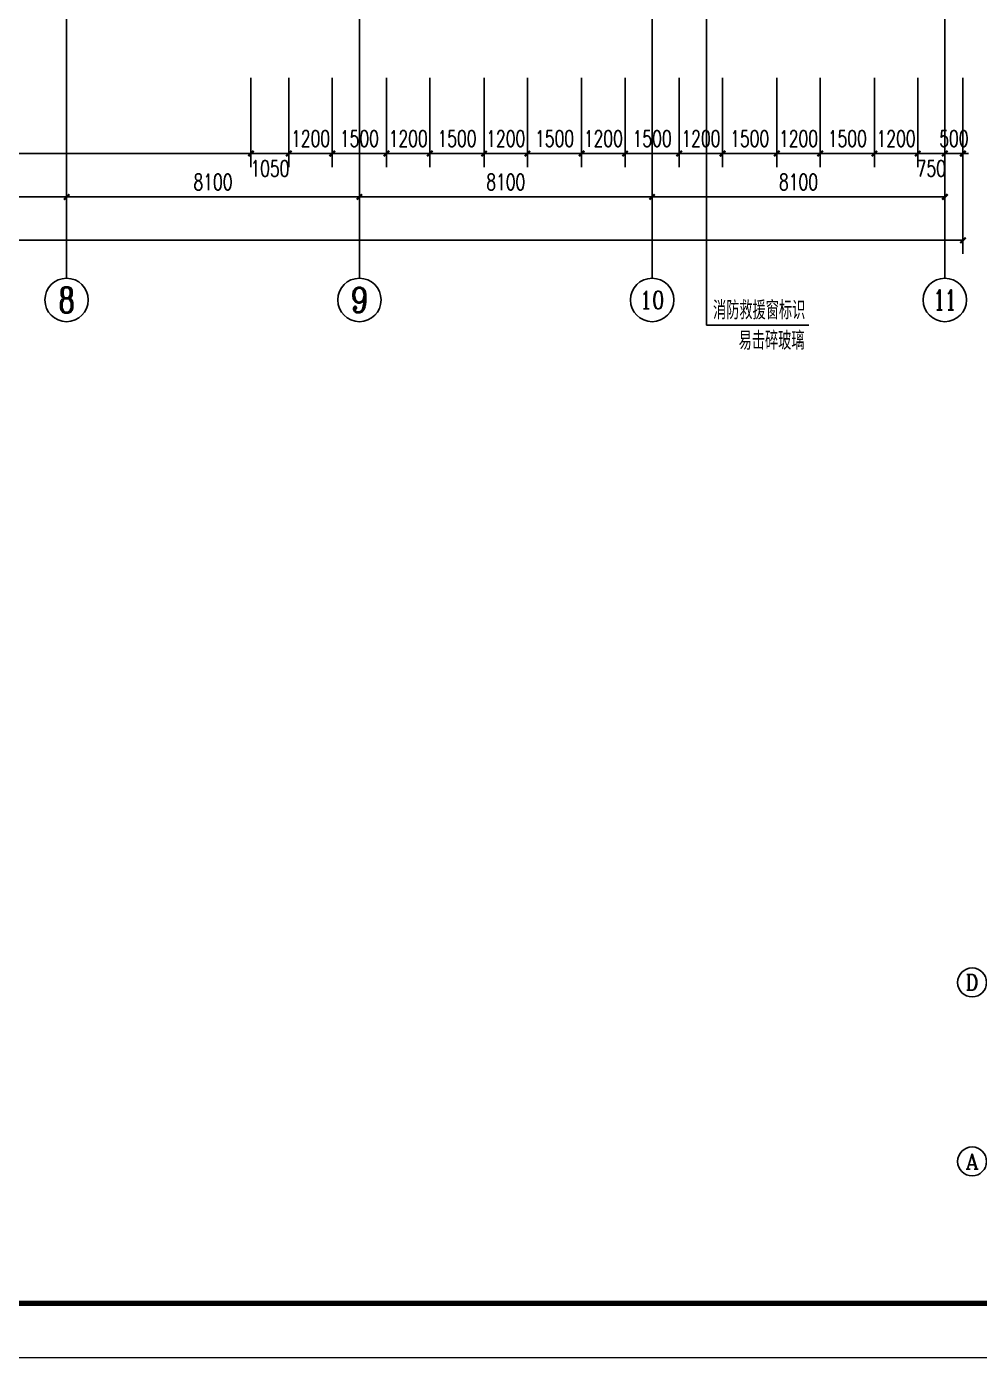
# Model space of a CAD drawing. Extents: x 1738711 to 2346805, y 1189731 to 2516152.
# Drawn here: x 1964478 to 1990840, y 1849990 to 1886818 of the extents above; entities that cross this region are included whole.
import ezdxf
from ezdxf.enums import TextEntityAlignment as Align

# ---------------------------------------------------------------- set-up
doc = ezdxf.new("R2010")
doc.units = 0
doc.header["$LTSCALE"] = 1000
doc.header["$MEASUREMENT"] = 0
for name, color, linetype in [('AXIS', 3, 'Continuous'), ('AXIS_TEXT', 7, 'Continuous'), ('DIM_LEAD', 3, 'Continuous'), ('DOTE', 1, 'Continuous'), ('PUB_DIM', 3, 'Continuous'), ('PUB_TEXT', 7, 'Continuous'), ('TK', 4, 'Continuous')]:
    doc.layers.add(name, color=color, linetype=linetype)
doc.styles.add('_TCH_AXIS', font='COMPLEX', dxfattribs={"bigfont": 'GBCBIG'})
doc.styles.add('_TCH_DIM', font='SIMPLEX', dxfattribs={"bigfont": 'GBCBIG'})
doc.styles.add('_TCH_DIM_T3', font='SIMPLEX', dxfattribs={"width": 0.705882, "bigfont": 'GBCBIG'})
doc.styles.add('COMPLEX', font='COMPLEX')
doc.styles.add('宋体', font='SIMSUN.TTF', dxfattribs={"width": 0.75})
doc.dimstyles.new('_TCH_ARCH&&150', dxfattribs={"dimtxt": 446.25, "dimasz": 150, "dimexe": 375, "dimexo": 450, "dimgap": 189.375, "dimtad": 1, "dimdec": 0, "dimzin": 0, "dimdsep": 46, "dimtxsty": '_TCH_DIM_T3', "dimblk": 'ARCHTICK', "dimcen": 0.09, "dimclrt": 7, "dimazin": 2, "dimtfac": 1, "dimtdec": 0, "dimtix": 1, "dimtmove": 2, "dimatfit": 3, "dimfxl": 1, "dimtolj": 1, "dimtzin": 0, "dimarcsym": 0})

# ---------------------------------------------------------------- blocks, each defined once
blk = doc.blocks.new('herahreaherh')
at = {"layer": 'DIM_LEAD'}
for p, q in [((1983292, 1987351), (1983292, 1977666)), ((1983292, 1977666), (1986118, 1977666))]:
    blk.add_line(p, q, dxfattribs=at)
at = {"layer": 'PUB_TEXT', "color": 7, "style": '_TCH_DIM'}
for s, p in [('消防救援窗标识', (1983470, 1977823)), ('易击碎玻璃', (1984179, 1976983))]:
    blk.add_text(s, height=506.4, dxfattribs=at).set_placement(p)
blk = doc.blocks.new('hjashrtahreahe')
at = {"layer": 'TK', "color": 7, "const_width": 25}
blk.add_lwpolyline([(0, 59400), (84100, 59400), (84100, 0), (0, 0)], close=True, dxfattribs=at)
at = {"layer": 'TK', "color": 3, "const_width": 100}
blk.add_lwpolyline([(2500, 1000), (2500, 58400), (83100, 58400), (83100, 1000)], close=True, dxfattribs=at)
at = {"layer": 'TK', "style": '宋体', "width": 0.75}
for tag, height, p in [('项目负责人', 350, (6003, 57089)), ('专业负责人', 350, (6003, 56224)), ('设计人', 350, (6003, 55419)), ('版号1', 250, (77304, 22193)), ('时间1', 250, (82405, 22193)), ('版号2', 250, (77304, 21593)), ('时间2', 250, (82405, 21593)), ('版号3', 250, (77304, 20993)), ('时间3', 250, (82405, 20993)), ('建筑会签', 0.0001, (78978, 2403)), ('电气会签', 0.0001, (82128, 2403)), ('结构会签', 0.0001, (78978, 1803)), ('暖通会签', 0.0001, (82128, 1803)), ('给排水会签', 0.0001, (78978, 1250)), ('智能化会签', 0.0001, (82128, 1250))]:
    blk.add_attdef(tag, text='', height=height, dxfattribs=at).set_placement(p, align=Align.CENTER)
for tag, p in [('合作设计单位', (80816, 48986)), ('版号说明1', (79854, 22318)), ('版号说明2', (79854, 21718)), ('版号说明3', (79854, 21118)), ('浙江绿储科技有限公司', (80545, 16036)), ('百兆瓦级集中式熔盐储能关键', (80545, 14953)), ('设备研发及制造基地项目', (80545, 14603)), ('1#研发楼', (80545, 13636)), ('图名', (80545, 12436)), ('工程编号', (78978, 11461)), ('子项编号', (82128, 11461)), ('建筑', (78978, 10711)), ('图号', (82128, 10711)), ('施工图', (78978, 9961)), ('2023.03', (82128, 9961)), ('审定', (79353, 8461)), ('审核', (79353, 7711)), ('工程负责', (79353, 6961)), ('专业负责', (79353, 6211)), ('设计', (79353, 5461)), ('制图', (79353, 4711)), ('校对', (79353, 3961))]:
    blk.add_attdef(tag, text='', height=250, dxfattribs=at).set_placement(p, align=Align.MIDDLE_CENTER)
blk = doc.blocks.new('_ArchTick')
at = {"color": 0, "linetype": 'ByBlock', "const_width": 0.4}
blk.add_lwpolyline([(-0.5, -0.5), (0.5, 0.5)], dxfattribs=at)
blk = doc.blocks.new('*D2623')
at = {"layer": 'Defpoints', "color": 0, "transparency": 16777216}
for p in [(1952585, 1885856), (1970685, 1885856), (1970685, 1883309)]:
    blk.add_point(p, dxfattribs=at)
at = {"layer": 'PUB_DIM', "color": 0, "lineweight": -2, "transparency": 16777216}
for p, q in [((1952585, 1885406), (1952585, 1882934)), ((1970685, 1885406), (1970685, 1882934)), ((1952585, 1883309), (1970685, 1883309))]:
    blk.add_line(p, q, dxfattribs=at)
at = {"layer": 'PUB_DIM', "color": 0, "lineweight": -2, "transparency": 16777216, "xscale": 150, "yscale": 150, "zscale": 150, "rotation": 180}
blk.add_blockref('_ArchTick', (1952585, 1883309), dxfattribs=at)
at = {"layer": 'PUB_DIM', "color": 0, "lineweight": -2, "transparency": 16777216, "xscale": 150, "yscale": 150, "zscale": 150}
blk.add_blockref('_ArchTick', (1970685, 1883309), dxfattribs=at)
at = {"layer": 'PUB_DIM', "color": 7, "transparency": 16777216, "insert": (1961635, 1883722), "char_height": 446.2, "attachment_point": 5, "style": '_TCH_DIM_T3'}
blk.add_mtext('\\A1;18100', dxfattribs=at)
blk = doc.blocks.new('*D2624')
at = {"layer": 'Defpoints', "color": 0, "transparency": 16777216}
for p in [(1970685, 1885856), (1971735, 1885856), (1971735, 1883309)]:
    blk.add_point(p, dxfattribs=at)
at = {"layer": 'PUB_DIM', "color": 0, "lineweight": -2, "transparency": 16777216}
for p, q in [((1970685, 1885406), (1970685, 1882934)), ((1971735, 1885406), (1971735, 1882934)), ((1970685, 1883309), (1971735, 1883309))]:
    blk.add_line(p, q, dxfattribs=at)
at = {"layer": 'PUB_DIM', "color": 0, "lineweight": -2, "transparency": 16777216, "xscale": 150, "yscale": 150, "zscale": 150, "rotation": 180}
blk.add_blockref('_ArchTick', (1970685, 1883309), dxfattribs=at)
at = {"layer": 'PUB_DIM', "color": 0, "lineweight": -2, "transparency": 16777216, "xscale": 150, "yscale": 150, "zscale": 150}
blk.add_blockref('_ArchTick', (1971735, 1883309), dxfattribs=at)
at = {"layer": 'PUB_DIM', "color": 7, "transparency": 16777216, "insert": (1971210, 1882897), "char_height": 446.2, "attachment_point": 5, "style": '_TCH_DIM_T3'}
blk.add_mtext('\\A1;1050', dxfattribs=at)
blk = doc.blocks.new('*D2625')
at = {"layer": 'Defpoints', "color": 0, "transparency": 16777216}
for p in [(1971735, 1885856), (1972935, 1885856), (1972935, 1883309)]:
    blk.add_point(p, dxfattribs=at)
at = {"layer": 'PUB_DIM', "color": 0, "lineweight": -2, "transparency": 16777216}
for p, q in [((1971735, 1885406), (1971735, 1882934)), ((1972935, 1885406), (1972935, 1882934)), ((1971735, 1883309), (1971585, 1883309)), ((1971735, 1883309), (1972935, 1883309)), ((1972935, 1883309), (1973085, 1883309))]:
    blk.add_line(p, q, dxfattribs=at)
at = {"layer": 'PUB_DIM', "color": 0, "lineweight": -2, "transparency": 16777216, "xscale": 150, "yscale": 150, "zscale": 150}
blk.add_blockref('_ArchTick', (1971735, 1883309), dxfattribs=at)
at = {"layer": 'PUB_DIM', "color": 0, "lineweight": -2, "transparency": 16777216, "xscale": 150, "yscale": 150, "zscale": 150, "rotation": 180}
blk.add_blockref('_ArchTick', (1972935, 1883309), dxfattribs=at)
at = {"layer": 'PUB_DIM', "color": 7, "transparency": 16777216, "insert": (1972335, 1883722), "char_height": 446.2, "attachment_point": 5, "style": '_TCH_DIM_T3'}
blk.add_mtext('\\A1;1200', dxfattribs=at)
blk = doc.blocks.new('*D2626')
at = {"layer": 'Defpoints', "color": 0, "transparency": 16777216}
for p in [(1972935, 1885856), (1974435, 1885856), (1974435, 1883309)]:
    blk.add_point(p, dxfattribs=at)
at = {"layer": 'PUB_DIM', "color": 0, "lineweight": -2, "transparency": 16777216}
for p, q in [((1972935, 1885406), (1972935, 1882934)), ((1974435, 1885406), (1974435, 1882934)), ((1972935, 1883309), (1974435, 1883309))]:
    blk.add_line(p, q, dxfattribs=at)
at = {"layer": 'PUB_DIM', "color": 0, "lineweight": -2, "transparency": 16777216, "xscale": 150, "yscale": 150, "zscale": 150, "rotation": 180}
blk.add_blockref('_ArchTick', (1972935, 1883309), dxfattribs=at)
at = {"layer": 'PUB_DIM', "color": 0, "lineweight": -2, "transparency": 16777216, "xscale": 150, "yscale": 150, "zscale": 150}
blk.add_blockref('_ArchTick', (1974435, 1883309), dxfattribs=at)
at = {"layer": 'PUB_DIM', "color": 7, "transparency": 16777216, "insert": (1973685, 1883722), "char_height": 446.2, "attachment_point": 5, "style": '_TCH_DIM_T3'}
blk.add_mtext('\\A1;1500', dxfattribs=at)
blk = doc.blocks.new('*D2627')
at = {"layer": 'Defpoints', "color": 0, "transparency": 16777216}
for p in [(1974435, 1885856), (1975635, 1885856), (1975635, 1883309)]:
    blk.add_point(p, dxfattribs=at)
at = {"layer": 'PUB_DIM', "color": 0, "lineweight": -2, "transparency": 16777216}
for p, q in [((1974435, 1885406), (1974435, 1882934)), ((1975635, 1885406), (1975635, 1882934)), ((1974435, 1883309), (1974285, 1883309)), ((1974435, 1883309), (1975635, 1883309)), ((1975635, 1883309), (1975785, 1883309))]:
    blk.add_line(p, q, dxfattribs=at)
at = {"layer": 'PUB_DIM', "color": 0, "lineweight": -2, "transparency": 16777216, "xscale": 150, "yscale": 150, "zscale": 150}
blk.add_blockref('_ArchTick', (1974435, 1883309), dxfattribs=at)
at = {"layer": 'PUB_DIM', "color": 0, "lineweight": -2, "transparency": 16777216, "xscale": 150, "yscale": 150, "zscale": 150, "rotation": 180}
blk.add_blockref('_ArchTick', (1975635, 1883309), dxfattribs=at)
at = {"layer": 'PUB_DIM', "color": 7, "transparency": 16777216, "insert": (1975035, 1883722), "char_height": 446.2, "attachment_point": 5, "style": '_TCH_DIM_T3'}
blk.add_mtext('\\A1;1200', dxfattribs=at)
blk = doc.blocks.new('*D2628')
at = {"layer": 'Defpoints', "color": 0, "transparency": 16777216}
for p in [(1975635, 1885856), (1977135, 1885856), (1977135, 1883309)]:
    blk.add_point(p, dxfattribs=at)
at = {"layer": 'PUB_DIM', "color": 0, "lineweight": -2, "transparency": 16777216}
for p, q in [((1975635, 1885406), (1975635, 1882934)), ((1977135, 1885406), (1977135, 1882934)), ((1975635, 1883309), (1977135, 1883309))]:
    blk.add_line(p, q, dxfattribs=at)
at = {"layer": 'PUB_DIM', "color": 0, "lineweight": -2, "transparency": 16777216, "xscale": 150, "yscale": 150, "zscale": 150, "rotation": 180}
blk.add_blockref('_ArchTick', (1975635, 1883309), dxfattribs=at)
at = {"layer": 'PUB_DIM', "color": 0, "lineweight": -2, "transparency": 16777216, "xscale": 150, "yscale": 150, "zscale": 150}
blk.add_blockref('_ArchTick', (1977135, 1883309), dxfattribs=at)
at = {"layer": 'PUB_DIM', "color": 7, "transparency": 16777216, "insert": (1976385, 1883722), "char_height": 446.2, "attachment_point": 5, "style": '_TCH_DIM_T3'}
blk.add_mtext('\\A1;1500', dxfattribs=at)
blk = doc.blocks.new('*D2629')
at = {"layer": 'Defpoints', "color": 0, "transparency": 16777216}
for p in [(1977135, 1885856), (1978335, 1885856), (1978335, 1883309)]:
    blk.add_point(p, dxfattribs=at)
at = {"layer": 'PUB_DIM', "color": 0, "lineweight": -2, "transparency": 16777216}
for p, q in [((1977135, 1885406), (1977135, 1882934)), ((1978335, 1885406), (1978335, 1882934)), ((1977135, 1883309), (1976985, 1883309)), ((1977135, 1883309), (1978335, 1883309)), ((1978335, 1883309), (1978485, 1883309))]:
    blk.add_line(p, q, dxfattribs=at)
at = {"layer": 'PUB_DIM', "color": 0, "lineweight": -2, "transparency": 16777216, "xscale": 150, "yscale": 150, "zscale": 150}
blk.add_blockref('_ArchTick', (1977135, 1883309), dxfattribs=at)
at = {"layer": 'PUB_DIM', "color": 0, "lineweight": -2, "transparency": 16777216, "xscale": 150, "yscale": 150, "zscale": 150, "rotation": 180}
blk.add_blockref('_ArchTick', (1978335, 1883309), dxfattribs=at)
at = {"layer": 'PUB_DIM', "color": 7, "transparency": 16777216, "insert": (1977735, 1883722), "char_height": 446.2, "attachment_point": 5, "style": '_TCH_DIM_T3'}
blk.add_mtext('\\A1;1200', dxfattribs=at)
blk = doc.blocks.new('*D2630')
at = {"layer": 'Defpoints', "color": 0, "transparency": 16777216}
for p in [(1978335, 1885856), (1979835, 1885856), (1979835, 1883309)]:
    blk.add_point(p, dxfattribs=at)
at = {"layer": 'PUB_DIM', "color": 0, "lineweight": -2, "transparency": 16777216}
for p, q in [((1978335, 1885406), (1978335, 1882934)), ((1979835, 1885406), (1979835, 1882934)), ((1978335, 1883309), (1979835, 1883309))]:
    blk.add_line(p, q, dxfattribs=at)
at = {"layer": 'PUB_DIM', "color": 0, "lineweight": -2, "transparency": 16777216, "xscale": 150, "yscale": 150, "zscale": 150, "rotation": 180}
blk.add_blockref('_ArchTick', (1978335, 1883309), dxfattribs=at)
at = {"layer": 'PUB_DIM', "color": 0, "lineweight": -2, "transparency": 16777216, "xscale": 150, "yscale": 150, "zscale": 150}
blk.add_blockref('_ArchTick', (1979835, 1883309), dxfattribs=at)
at = {"layer": 'PUB_DIM', "color": 7, "transparency": 16777216, "insert": (1979085, 1883722), "char_height": 446.2, "attachment_point": 5, "style": '_TCH_DIM_T3'}
blk.add_mtext('\\A1;1500', dxfattribs=at)
blk = doc.blocks.new('*D2631')
at = {"layer": 'Defpoints', "color": 0, "transparency": 16777216}
for p in [(1979835, 1885856), (1981035, 1885856), (1981035, 1883309)]:
    blk.add_point(p, dxfattribs=at)
at = {"layer": 'PUB_DIM', "color": 0, "lineweight": -2, "transparency": 16777216}
for p, q in [((1979835, 1885406), (1979835, 1882934)), ((1981035, 1885406), (1981035, 1882934)), ((1979835, 1883309), (1979685, 1883309)), ((1979835, 1883309), (1981035, 1883309)), ((1981035, 1883309), (1981185, 1883309))]:
    blk.add_line(p, q, dxfattribs=at)
at = {"layer": 'PUB_DIM', "color": 0, "lineweight": -2, "transparency": 16777216, "xscale": 150, "yscale": 150, "zscale": 150}
blk.add_blockref('_ArchTick', (1979835, 1883309), dxfattribs=at)
at = {"layer": 'PUB_DIM', "color": 0, "lineweight": -2, "transparency": 16777216, "xscale": 150, "yscale": 150, "zscale": 150, "rotation": 180}
blk.add_blockref('_ArchTick', (1981035, 1883309), dxfattribs=at)
at = {"layer": 'PUB_DIM', "color": 7, "transparency": 16777216, "insert": (1980435, 1883722), "char_height": 446.2, "attachment_point": 5, "style": '_TCH_DIM_T3'}
blk.add_mtext('\\A1;1200', dxfattribs=at)
blk = doc.blocks.new('*D2632')
at = {"layer": 'Defpoints', "color": 0, "transparency": 16777216}
for p in [(1981035, 1885856), (1982535, 1885856), (1982535, 1883309)]:
    blk.add_point(p, dxfattribs=at)
at = {"layer": 'PUB_DIM', "color": 0, "lineweight": -2, "transparency": 16777216}
for p, q in [((1981035, 1885406), (1981035, 1882934)), ((1982535, 1885406), (1982535, 1882934)), ((1981035, 1883309), (1982535, 1883309))]:
    blk.add_line(p, q, dxfattribs=at)
at = {"layer": 'PUB_DIM', "color": 0, "lineweight": -2, "transparency": 16777216, "xscale": 150, "yscale": 150, "zscale": 150, "rotation": 180}
blk.add_blockref('_ArchTick', (1981035, 1883309), dxfattribs=at)
at = {"layer": 'PUB_DIM', "color": 0, "lineweight": -2, "transparency": 16777216, "xscale": 150, "yscale": 150, "zscale": 150}
blk.add_blockref('_ArchTick', (1982535, 1883309), dxfattribs=at)
at = {"layer": 'PUB_DIM', "color": 7, "transparency": 16777216, "insert": (1981785, 1883722), "char_height": 446.2, "attachment_point": 5, "style": '_TCH_DIM_T3'}
blk.add_mtext('\\A1;1500', dxfattribs=at)
blk = doc.blocks.new('*D2633')
at = {"layer": 'Defpoints', "color": 0, "transparency": 16777216}
for p in [(1982535, 1885856), (1983735, 1885856), (1983735, 1883309)]:
    blk.add_point(p, dxfattribs=at)
at = {"layer": 'PUB_DIM', "color": 0, "lineweight": -2, "transparency": 16777216}
for p, q in [((1982535, 1885406), (1982535, 1882934)), ((1983735, 1885406), (1983735, 1882934)), ((1982535, 1883309), (1982385, 1883309)), ((1982535, 1883309), (1983735, 1883309)), ((1983735, 1883309), (1983885, 1883309))]:
    blk.add_line(p, q, dxfattribs=at)
at = {"layer": 'PUB_DIM', "color": 0, "lineweight": -2, "transparency": 16777216, "xscale": 150, "yscale": 150, "zscale": 150}
blk.add_blockref('_ArchTick', (1982535, 1883309), dxfattribs=at)
at = {"layer": 'PUB_DIM', "color": 0, "lineweight": -2, "transparency": 16777216, "xscale": 150, "yscale": 150, "zscale": 150, "rotation": 180}
blk.add_blockref('_ArchTick', (1983735, 1883309), dxfattribs=at)
at = {"layer": 'PUB_DIM', "color": 7, "transparency": 16777216, "insert": (1983135, 1883722), "char_height": 446.2, "attachment_point": 5, "style": '_TCH_DIM_T3'}
blk.add_mtext('\\A1;1200', dxfattribs=at)
blk = doc.blocks.new('*D2634')
at = {"layer": 'Defpoints', "color": 0, "transparency": 16777216}
for p in [(1983735, 1885856), (1985235, 1885856), (1985235, 1883309)]:
    blk.add_point(p, dxfattribs=at)
at = {"layer": 'PUB_DIM', "color": 0, "lineweight": -2, "transparency": 16777216}
for p, q in [((1983735, 1885406), (1983735, 1882934)), ((1985235, 1885406), (1985235, 1882934)), ((1983735, 1883309), (1985235, 1883309))]:
    blk.add_line(p, q, dxfattribs=at)
at = {"layer": 'PUB_DIM', "color": 0, "lineweight": -2, "transparency": 16777216, "xscale": 150, "yscale": 150, "zscale": 150, "rotation": 180}
blk.add_blockref('_ArchTick', (1983735, 1883309), dxfattribs=at)
at = {"layer": 'PUB_DIM', "color": 0, "lineweight": -2, "transparency": 16777216, "xscale": 150, "yscale": 150, "zscale": 150}
blk.add_blockref('_ArchTick', (1985235, 1883309), dxfattribs=at)
at = {"layer": 'PUB_DIM', "color": 7, "transparency": 16777216, "insert": (1984485, 1883722), "char_height": 446.2, "attachment_point": 5, "style": '_TCH_DIM_T3'}
blk.add_mtext('\\A1;1500', dxfattribs=at)
blk = doc.blocks.new('*D2635')
at = {"layer": 'Defpoints', "color": 0, "transparency": 16777216}
for p in [(1985235, 1885856), (1986435, 1885856), (1986435, 1883309)]:
    blk.add_point(p, dxfattribs=at)
at = {"layer": 'PUB_DIM', "color": 0, "lineweight": -2, "transparency": 16777216}
for p, q in [((1985235, 1885406), (1985235, 1882934)), ((1986435, 1885406), (1986435, 1882934)), ((1985235, 1883309), (1985085, 1883309)), ((1985235, 1883309), (1986435, 1883309)), ((1986435, 1883309), (1986585, 1883309))]:
    blk.add_line(p, q, dxfattribs=at)
at = {"layer": 'PUB_DIM', "color": 0, "lineweight": -2, "transparency": 16777216, "xscale": 150, "yscale": 150, "zscale": 150}
blk.add_blockref('_ArchTick', (1985235, 1883309), dxfattribs=at)
at = {"layer": 'PUB_DIM', "color": 0, "lineweight": -2, "transparency": 16777216, "xscale": 150, "yscale": 150, "zscale": 150, "rotation": 180}
blk.add_blockref('_ArchTick', (1986435, 1883309), dxfattribs=at)
at = {"layer": 'PUB_DIM', "color": 7, "transparency": 16777216, "insert": (1985835, 1883722), "char_height": 446.2, "attachment_point": 5, "style": '_TCH_DIM_T3'}
blk.add_mtext('\\A1;1200', dxfattribs=at)
blk = doc.blocks.new('*D2636')
at = {"layer": 'Defpoints', "color": 0, "transparency": 16777216}
for p in [(1986435, 1885856), (1987935, 1885856), (1987935, 1883309)]:
    blk.add_point(p, dxfattribs=at)
at = {"layer": 'PUB_DIM', "color": 0, "lineweight": -2, "transparency": 16777216}
for p, q in [((1986435, 1885406), (1986435, 1882934)), ((1987935, 1885406), (1987935, 1882934)), ((1986435, 1883309), (1987935, 1883309))]:
    blk.add_line(p, q, dxfattribs=at)
at = {"layer": 'PUB_DIM', "color": 0, "lineweight": -2, "transparency": 16777216, "xscale": 150, "yscale": 150, "zscale": 150, "rotation": 180}
blk.add_blockref('_ArchTick', (1986435, 1883309), dxfattribs=at)
at = {"layer": 'PUB_DIM', "color": 0, "lineweight": -2, "transparency": 16777216, "xscale": 150, "yscale": 150, "zscale": 150}
blk.add_blockref('_ArchTick', (1987935, 1883309), dxfattribs=at)
at = {"layer": 'PUB_DIM', "color": 7, "transparency": 16777216, "insert": (1987185, 1883722), "char_height": 446.2, "attachment_point": 5, "style": '_TCH_DIM_T3'}
blk.add_mtext('\\A1;1500', dxfattribs=at)
blk = doc.blocks.new('*D2637')
at = {"layer": 'Defpoints', "color": 0, "transparency": 16777216}
for p in [(1987935, 1885856), (1989135, 1885856), (1989135, 1883309)]:
    blk.add_point(p, dxfattribs=at)
at = {"layer": 'PUB_DIM', "color": 0, "lineweight": -2, "transparency": 16777216}
for p, q in [((1987935, 1885406), (1987935, 1882934)), ((1989135, 1885406), (1989135, 1882934)), ((1987935, 1883309), (1987785, 1883309)), ((1987935, 1883309), (1989135, 1883309)), ((1989135, 1883309), (1989285, 1883309))]:
    blk.add_line(p, q, dxfattribs=at)
at = {"layer": 'PUB_DIM', "color": 0, "lineweight": -2, "transparency": 16777216, "xscale": 150, "yscale": 150, "zscale": 150}
blk.add_blockref('_ArchTick', (1987935, 1883309), dxfattribs=at)
at = {"layer": 'PUB_DIM', "color": 0, "lineweight": -2, "transparency": 16777216, "xscale": 150, "yscale": 150, "zscale": 150, "rotation": 180}
blk.add_blockref('_ArchTick', (1989135, 1883309), dxfattribs=at)
at = {"layer": 'PUB_DIM', "color": 7, "transparency": 16777216, "insert": (1988535, 1883722), "char_height": 446.2, "attachment_point": 5, "style": '_TCH_DIM_T3'}
blk.add_mtext('\\A1;1200', dxfattribs=at)
blk = doc.blocks.new('*D2638')
at = {"layer": 'Defpoints', "color": 0, "transparency": 16777216}
for p in [(1989135, 1885856), (1989885, 1885856), (1989885, 1883309)]:
    blk.add_point(p, dxfattribs=at)
at = {"layer": 'PUB_DIM', "color": 0, "lineweight": -2, "transparency": 16777216}
for p, q in [((1989135, 1885406), (1989135, 1882934)), ((1989885, 1885406), (1989885, 1882934)), ((1989135, 1883309), (1989885, 1883309))]:
    blk.add_line(p, q, dxfattribs=at)
at = {"layer": 'PUB_DIM', "color": 0, "lineweight": -2, "transparency": 16777216, "xscale": 150, "yscale": 150, "zscale": 150, "rotation": 180}
blk.add_blockref('_ArchTick', (1989135, 1883309), dxfattribs=at)
at = {"layer": 'PUB_DIM', "color": 0, "lineweight": -2, "transparency": 16777216, "xscale": 150, "yscale": 150, "zscale": 150}
blk.add_blockref('_ArchTick', (1989885, 1883309), dxfattribs=at)
at = {"layer": 'PUB_DIM', "color": 7, "transparency": 16777216, "insert": (1989510, 1882897), "char_height": 446.2, "attachment_point": 5, "style": '_TCH_DIM_T3'}
blk.add_mtext('\\A1;750', dxfattribs=at)
blk = doc.blocks.new('*D2639')
at = {"layer": 'Defpoints', "color": 0, "transparency": 16777216}
for p in [(1989885, 1885856), (1990385, 1885856), (1990385, 1883309)]:
    blk.add_point(p, dxfattribs=at)
at = {"layer": 'PUB_DIM', "color": 0, "lineweight": -2, "transparency": 16777216}
for p, q in [((1989885, 1885406), (1989885, 1882934)), ((1990385, 1885406), (1990385, 1882934)), ((1989885, 1883309), (1989735, 1883309)), ((1989885, 1883309), (1990385, 1883309)), ((1990385, 1883309), (1990535, 1883309))]:
    blk.add_line(p, q, dxfattribs=at)
at = {"layer": 'PUB_DIM', "color": 0, "lineweight": -2, "transparency": 16777216, "xscale": 150, "yscale": 150, "zscale": 150}
blk.add_blockref('_ArchTick', (1989885, 1883309), dxfattribs=at)
at = {"layer": 'PUB_DIM', "color": 0, "lineweight": -2, "transparency": 16777216, "xscale": 150, "yscale": 150, "zscale": 150, "rotation": 180}
blk.add_blockref('_ArchTick', (1990385, 1883309), dxfattribs=at)
at = {"layer": 'PUB_DIM', "color": 7, "transparency": 16777216, "insert": (1990135, 1883722), "char_height": 446.2, "attachment_point": 5, "style": '_TCH_DIM_T3'}
blk.add_mtext('\\A1;500', dxfattribs=at)
blk = doc.blocks.new('*D2647')
at = {"layer": 'AXIS', "color": 0, "lineweight": -2, "transparency": 16777216}
for p, q in [((1957485, 1885409), (1957485, 1881734)), ((1965585, 1885409), (1965585, 1881734)), ((1957485, 1882109), (1965585, 1882109))]:
    blk.add_line(p, q, dxfattribs=at)
at = {"layer": 'Defpoints', "color": 0, "transparency": 16777216}
for p in [(1957485, 1885859), (1965585, 1885859), (1965585, 1882109)]:
    blk.add_point(p, dxfattribs=at)
at = {"layer": 'AXIS', "color": 0, "lineweight": -2, "transparency": 16777216, "xscale": 150, "yscale": 150, "zscale": 150, "rotation": 180}
blk.add_blockref('_ArchTick', (1957485, 1882109), dxfattribs=at)
at = {"layer": 'AXIS', "color": 0, "lineweight": -2, "transparency": 16777216, "xscale": 150, "yscale": 150, "zscale": 150}
blk.add_blockref('_ArchTick', (1965585, 1882109), dxfattribs=at)
at = {"layer": 'AXIS', "color": 7, "transparency": 16777216, "insert": (1961535, 1882522), "char_height": 446.2, "attachment_point": 5, "style": '_TCH_DIM_T3'}
blk.add_mtext('\\A1;8100', dxfattribs=at)
blk = doc.blocks.new('*D2648')
at = {"layer": 'AXIS', "color": 0, "lineweight": -2, "transparency": 16777216}
for p, q in [((1965585, 1885409), (1965585, 1881734)), ((1973685, 1885409), (1973685, 1881734)), ((1965585, 1882109), (1973685, 1882109))]:
    blk.add_line(p, q, dxfattribs=at)
at = {"layer": 'Defpoints', "color": 0, "transparency": 16777216}
for p in [(1965585, 1885859), (1973685, 1885859), (1973685, 1882109)]:
    blk.add_point(p, dxfattribs=at)
at = {"layer": 'AXIS', "color": 0, "lineweight": -2, "transparency": 16777216, "xscale": 150, "yscale": 150, "zscale": 150, "rotation": 180}
blk.add_blockref('_ArchTick', (1965585, 1882109), dxfattribs=at)
at = {"layer": 'AXIS', "color": 0, "lineweight": -2, "transparency": 16777216, "xscale": 150, "yscale": 150, "zscale": 150}
blk.add_blockref('_ArchTick', (1973685, 1882109), dxfattribs=at)
at = {"layer": 'AXIS', "color": 7, "transparency": 16777216, "insert": (1969635, 1882522), "char_height": 446.2, "attachment_point": 5, "style": '_TCH_DIM_T3'}
blk.add_mtext('\\A1;8100', dxfattribs=at)
blk = doc.blocks.new('*D2649')
at = {"layer": 'AXIS', "color": 0, "lineweight": -2, "transparency": 16777216}
for p, q in [((1973685, 1885409), (1973685, 1881734)), ((1981785, 1885409), (1981785, 1881734)), ((1973685, 1882109), (1981785, 1882109))]:
    blk.add_line(p, q, dxfattribs=at)
at = {"layer": 'Defpoints', "color": 0, "transparency": 16777216}
for p in [(1973685, 1885859), (1981785, 1885859), (1981785, 1882109)]:
    blk.add_point(p, dxfattribs=at)
at = {"layer": 'AXIS', "color": 0, "lineweight": -2, "transparency": 16777216, "xscale": 150, "yscale": 150, "zscale": 150, "rotation": 180}
blk.add_blockref('_ArchTick', (1973685, 1882109), dxfattribs=at)
at = {"layer": 'AXIS', "color": 0, "lineweight": -2, "transparency": 16777216, "xscale": 150, "yscale": 150, "zscale": 150}
blk.add_blockref('_ArchTick', (1981785, 1882109), dxfattribs=at)
at = {"layer": 'AXIS', "color": 7, "transparency": 16777216, "insert": (1977735, 1882522), "char_height": 446.2, "attachment_point": 5, "style": '_TCH_DIM_T3'}
blk.add_mtext('\\A1;8100', dxfattribs=at)
blk = doc.blocks.new('*D2650')
at = {"layer": 'AXIS', "color": 0, "lineweight": -2, "transparency": 16777216}
for p, q in [((1981785, 1885409), (1981785, 1881734)), ((1989885, 1885409), (1989885, 1881734)), ((1981785, 1882109), (1989885, 1882109))]:
    blk.add_line(p, q, dxfattribs=at)
at = {"layer": 'Defpoints', "color": 0, "transparency": 16777216}
for p in [(1981785, 1885859), (1989885, 1885859), (1989885, 1882109)]:
    blk.add_point(p, dxfattribs=at)
at = {"layer": 'AXIS', "color": 0, "lineweight": -2, "transparency": 16777216, "xscale": 150, "yscale": 150, "zscale": 150, "rotation": 180}
blk.add_blockref('_ArchTick', (1981785, 1882109), dxfattribs=at)
at = {"layer": 'AXIS', "color": 0, "lineweight": -2, "transparency": 16777216, "xscale": 150, "yscale": 150, "zscale": 150}
blk.add_blockref('_ArchTick', (1989885, 1882109), dxfattribs=at)
at = {"layer": 'AXIS', "color": 7, "transparency": 16777216, "insert": (1985835, 1882522), "char_height": 446.2, "attachment_point": 5, "style": '_TCH_DIM_T3'}
blk.add_mtext('\\A1;8100', dxfattribs=at)
blk = doc.blocks.new('*D2651')
at = {"layer": 'AXIS', "color": 0, "lineweight": -2, "transparency": 16777216}
for p, q in [((1932685, 1885406), (1932685, 1880534)), ((1990385, 1885406), (1990385, 1880534)), ((1932685, 1880909), (1990385, 1880909))]:
    blk.add_line(p, q, dxfattribs=at)
at = {"layer": 'Defpoints', "color": 0, "transparency": 16777216}
for p in [(1932685, 1885856), (1990385, 1885856), (1990385, 1880909)]:
    blk.add_point(p, dxfattribs=at)
at = {"layer": 'AXIS', "color": 0, "lineweight": -2, "transparency": 16777216, "xscale": 150, "yscale": 150, "zscale": 150, "rotation": 180}
blk.add_blockref('_ArchTick', (1932685, 1880909), dxfattribs=at)
at = {"layer": 'AXIS', "color": 0, "lineweight": -2, "transparency": 16777216, "xscale": 150, "yscale": 150, "zscale": 150}
blk.add_blockref('_ArchTick', (1990385, 1880909), dxfattribs=at)
at = {"layer": 'AXIS', "color": 7, "transparency": 16777216, "insert": (1961535, 1881322), "char_height": 446.2, "attachment_point": 5, "style": '_TCH_DIM_T3'}
blk.add_mtext('\\A1;57700', dxfattribs=at)
blk = doc.blocks.new('_AXISO')
blk.add_circle((0, 0), 0.5)
at = {"layer": 'AXIS_TEXT', "style": 'COMPLEX', "width": 1.041667}
blk.add_attdef('A', text='', height=0.56, dxfattribs=at).set_placement((-0.25, -0.28), (0.25, -0.28), align=Align.FIT)

msp = doc.modelspace()

# ---------------------------------------------------------------- linework, layer by layer
at = {"layer": 'AXIS'}
for p, q in [((1965584.6, 1885859.1), (1965584.6, 1879859.1)), ((1973684.6, 1885859.1), (1973684.6, 1879859.1)), ((1981784.6, 1885859.1), (1981784.6, 1879859.1)), ((1989884.6, 1885859.1), (1989884.6, 1879859.1))]:
    msp.add_line(p, q, dxfattribs=at)
at = {"layer": 'DOTE'}
for p, q in [((1965584.6, 1910459.1), (1965584.6, 1885859.1)), ((1973684.6, 1910459.1), (1973684.6, 1885859.1)), ((1981784.6, 1910459.1), (1981784.6, 1885859.1)), ((1989884.6, 1910459.1), (1989884.6, 1885859.1))]:
    msp.add_line(p, q, dxfattribs=at)

# ---------------------------------------------------------------- block references
at = {"xscale": 1.5, "yscale": 1.5, "zscale": 1.5}
msp.add_blockref('hjashrtahreahe', (1897833.1, 1850009.1), dxfattribs=at)
msp.add_blockref('herahreaherh', (0, -99100))
at = {"layer": 'AXIS'}
ref = msp.add_blockref('_AXISO', (1965584.6, 1879259.1), dxfattribs=dict(at, xscale=1200, yscale=1200, zscale=1200))
ref.add_attrib('A', '8', dxfattribs={"layer": 'AXIS_TEXT', "ltscale": 0.5, "height": 698.9, "style": '_TCH_AXIS'}).set_placement((1965351.7, 1878909.6), (1965817.6, 1878909.6), align=Align.FIT)
ref = msp.add_blockref('_AXISO', (1973684.6, 1879259.1), dxfattribs=dict(at, xscale=1200, yscale=1200, zscale=1200))
ref.add_attrib('A', '9', dxfattribs={"layer": 'AXIS_TEXT', "ltscale": 0.5, "height": 698.9, "style": '_TCH_AXIS'}).set_placement((1973451.7, 1878909.6), (1973917.6, 1878909.6), align=Align.FIT)
ref = msp.add_blockref('_AXISO', (1981784.6, 1879259.1), dxfattribs=dict(at, xscale=1200, yscale=1200, zscale=1200))
ref.add_attrib('A', '10', dxfattribs={"layer": 'AXIS_TEXT', "ltscale": 0.5, "height": 492.67, "style": '_TCH_AXIS'}).set_placement((1981444.5, 1879012.8), (1982124.8, 1879012.8), align=Align.FIT)
ref = msp.add_blockref('_AXISO', (1989884.6, 1879259.1), dxfattribs=dict(at, xscale=1200, yscale=1200, zscale=1200))
ref.add_attrib('A', '11', dxfattribs={"layer": 'AXIS_TEXT', "ltscale": 0.5, "height": 553.14, "style": '_TCH_AXIS'}).set_placement((1989568.5, 1878982.5), (1990200.7, 1878982.5), align=Align.FIT)
ref = msp.add_blockref('_AXISO', (1990637.9, 1860386.2), dxfattribs=dict(at, xscale=800, yscale=800, zscale=800))
ref.add_attrib('A', 'D', dxfattribs={"layer": 'AXIS_TEXT', "ltscale": 0.5, "height": 435.3, "style": '_TCH_AXIS'}).set_placement((1990461.7, 1860168.6), (1990814.1, 1860168.6), align=Align.FIT)
ref = msp.add_blockref('_AXISO', (1990637.9, 1855436.2), dxfattribs=dict(at, xscale=800, yscale=800, zscale=800))
ref.add_attrib('A', 'A', dxfattribs={"layer": 'AXIS_TEXT', "ltscale": 0.5, "height": 425.2, "style": '_TCH_AXIS'}).set_placement((1990455.7, 1855223.6), (1990820.1, 1855223.6), align=Align.FIT)

# ---------------------------------------------------------------- dimensions: what is measured, and where the dimension line sits
for p1, p2, distance, picture, middle in [((1932684.6, 1885856.4), (1990384.6, 1885856.4), -4947.3, '*D2651', (1961534.6, 1881321.6)), ((1957484.6, 1885859.1), (1965584.6, 1885859.1), -3750, '*D2647', (1961534.6, 1882521.6)), ((1965584.6, 1885859.1), (1973684.6, 1885859.1), -3750, '*D2648', (1969634.6, 1882521.6)), ((1973684.6, 1885859.1), (1981784.6, 1885859.1), -3750, '*D2649', (1977734.6, 1882521.6)), ((1981784.6, 1885859.1), (1989884.6, 1885859.1), -3750, '*D2650', (1985834.6, 1882521.6))]:
    dim = msp.add_aligned_dim(p1=p1, p2=p2, distance=distance, dimstyle='_TCH_ARCH&&150', dxfattribs=at)
    dim.commit()
    dim.dimension.update_dxf_attribs({"geometry": picture, "text_midpoint": middle})
at = {"layer": 'PUB_DIM'}
for p1, p2, picture, middle in [((1952584.6, 1885856.4), (1970684.6, 1885856.4), '*D2623', (1961634.6, 1883721.6)), ((1971734.6, 1885856.4), (1972934.6, 1885856.4), '*D2625', (1972334.6, 1883721.6)), ((1972934.6, 1885856.4), (1974434.6, 1885856.4), '*D2626', (1973684.6, 1883721.6)), ((1974434.6, 1885856.4), (1975634.6, 1885856.4), '*D2627', (1975034.6, 1883721.6)), ((1975634.6, 1885856.4), (1977134.6, 1885856.4), '*D2628', (1976384.6, 1883721.6)), ((1977134.6, 1885856.4), (1978334.6, 1885856.4), '*D2629', (1977734.6, 1883721.6)), ((1978334.6, 1885856.4), (1979834.6, 1885856.4), '*D2630', (1979084.6, 1883721.6)), ((1979834.6, 1885856.4), (1981034.6, 1885856.4), '*D2631', (1980434.6, 1883721.6)), ((1981034.6, 1885856.4), (1982534.6, 1885856.4), '*D2632', (1981784.6, 1883721.6)), ((1982534.6, 1885856.4), (1983734.6, 1885856.4), '*D2633', (1983134.6, 1883721.6)), ((1983734.6, 1885856.4), (1985234.6, 1885856.4), '*D2634', (1984484.6, 1883721.6)), ((1985234.6, 1885856.4), (1986434.6, 1885856.4), '*D2635', (1985834.6, 1883721.6)), ((1986434.6, 1885856.4), (1987934.6, 1885856.4), '*D2636', (1987184.6, 1883721.6)), ((1987934.6, 1885856.4), (1989134.6, 1885856.4), '*D2637', (1988534.6, 1883721.6)), ((1989884.6, 1885856.4), (1990384.6, 1885856.4), '*D2639', (1990134.6, 1883721.6))]:
    dim = msp.add_aligned_dim(p1=p1, p2=p2, distance=-2547.3, dimstyle='_TCH_ARCH&&150', dxfattribs=at)
    dim.commit()
    dim.dimension.update_dxf_attribs({"geometry": picture, "text_midpoint": middle})
for base, p1, p2, picture, middle in [((1971734.6, 1883309.1), (1970684.6, 1885856.4), (1971734.6, 1885856.4), '*D2624', (1971209.6, 1882896.6)), ((1989884.6, 1883309.1), (1989134.6, 1885856.4), (1989884.6, 1885856.4), '*D2638', (1989509.6, 1882896.6))]:
    dim = msp.add_linear_dim(base=base, p1=p1, p2=p2, angle=0, dimstyle='_TCH_ARCH&&150', dxfattribs=at)
    dim.commit()
    dim.dimension.update_dxf_attribs({"geometry": picture, "text_midpoint": middle, "dimtype": 129})

doc.saveas('drawing.dxf')
